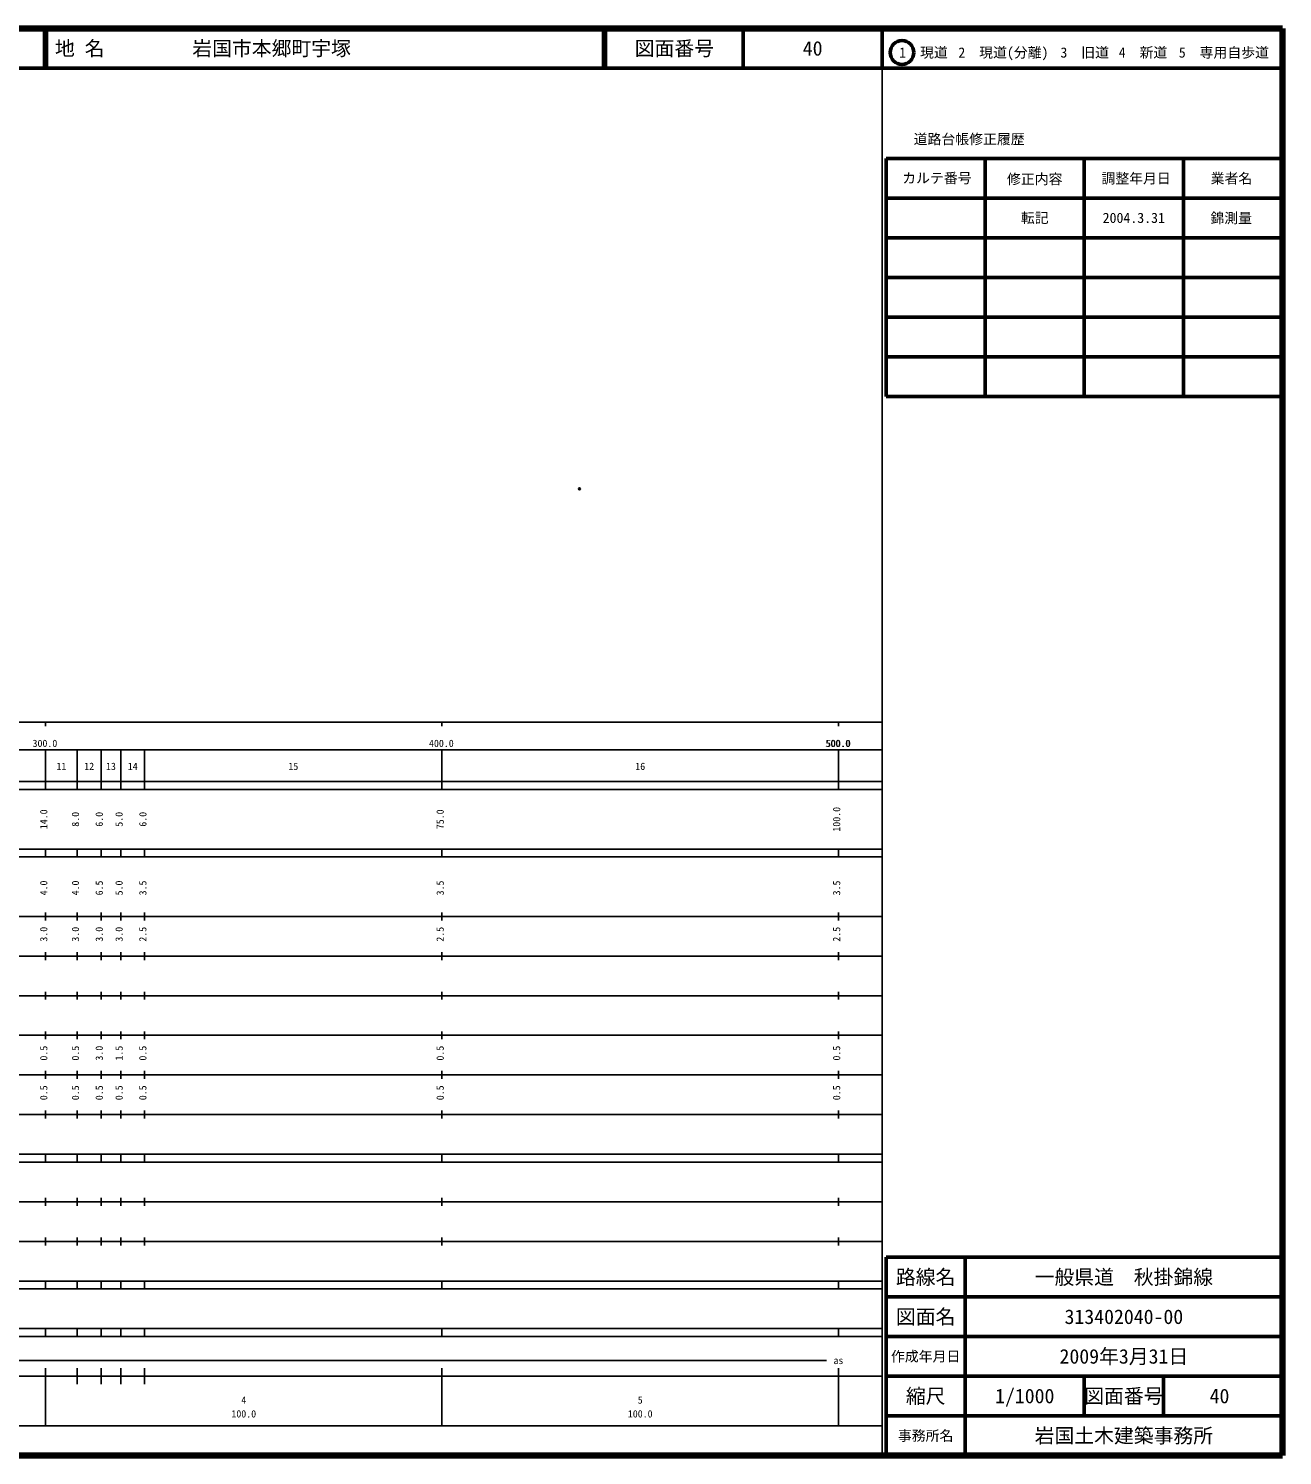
# Model space of a CAD drawing. Units: millimetres on the paper. Extents: x 40 to 680, y 20 to 380.
# Drawn here: x 363.7 to 680, y 20 to 380 of the extents above; entities that cross this region are included whole.
import ezdxf
from ezdxf.enums import TextEntityAlignment as Align

# ---------------------------------------------------------------- set-up
doc = ezdxf.new("R2010")
doc.units = ezdxf.units.MM
doc.header["$PDMODE"] = 32
doc.header["$PDSIZE"] = 0.5
doc.layers.add('M-OTRS', color=6, linetype='Continuous')
doc.layers.add('M-TTL-TXT', color=7, linetype='Continuous')
for name, color, linetype, lineweight in [('M-TTL', 2, 'Continuous', 140), ('M-TTL-BAND', 7, 'Continuous', 25), ('M-TTL-FRAM', 2, 'Continuous', 50), ('M-TTL-LINE', 7, 'Continuous', 50)]:
    doc.layers.add(name, color=color, linetype=linetype, lineweight=lineweight)
doc.styles.add('ＭＳ ゴシック', font='')
doc.styles.get('ＭＳ ゴシック').set_extended_font_data('MS Gothic')

msp = doc.modelspace()

# ---------------------------------------------------------------- linework, layer by layer
at = {"layer": 'M-OTRS'}
msp.add_point((502.66, 263.874), dxfattribs=at)
at = {"layer": 'M-TTL'}
for p, q in [((680, 380), (40, 380)), ((680, 20), (680, 380)), ((40, 20), (680, 20))]:
    msp.add_line(p, q, dxfattribs=at)
at = {"layer": 'M-TTL-BAND'}
for p, q in [((579, 20), (579, 370)), ((40, 205), (579, 205)), ((368, 205), (368, 204)), ((468, 205), (468, 204)), ((568, 205), (568, 204)), ((68, 198), (579, 198)), ((368, 188), (368, 198)), ((376, 188), (376, 198)), ((382, 188), (382, 198)), ((387, 188), (387, 198)), ((393, 188), (393, 198)), ((468, 188), (468, 198)), ((568, 188), (568, 198)), ((40, 190), (579, 190)), ((40, 188), (579, 188)), ((40, 173), (579, 173)), ((368, 171), (368, 173)), ((376, 171), (376, 173)), ((382, 171), (382, 173)), ((387, 171), (387, 173)), ((393, 171), (393, 173)), ((468, 171), (468, 173)), ((568, 171), (568, 173)), ((40, 171), (579, 171)), ((40, 156), (579, 156)), ((368, 155), (368, 157)), ((376, 155), (376, 157)), ((382, 155), (382, 157)), ((387, 155), (387, 157)), ((393, 155), (393, 157)), ((468, 155), (468, 157)), ((568, 155), (568, 157)), ((46, 146), (579, 146)), ((368, 145), (368, 147)), ((376, 145), (376, 147)), ((382, 145), (382, 147)), ((387, 145), (387, 147)), ((393, 145), (393, 147)), ((468, 145), (468, 147)), ((568, 145), (568, 147)), ((368, 135), (368, 137)), ((376, 135), (376, 137)), ((382, 135), (382, 137)), ((387, 135), (387, 137)), ((393, 135), (393, 137)), ((468, 135), (468, 137)), ((568, 135), (568, 137)), ((52, 136), (579, 136)), ((46, 126), (579, 126)), ((368, 125), (368, 127)), ((376, 125), (376, 127)), ((382, 125), (382, 127)), ((387, 125), (387, 127)), ((393, 125), (393, 127)), ((468, 125), (468, 127)), ((568, 125), (568, 127)), ((52, 116), (579, 116)), ((368, 115), (368, 117)), ((376, 115), (376, 117)), ((382, 115), (382, 117)), ((387, 115), (387, 117)), ((393, 115), (393, 117)), ((468, 115), (468, 117)), ((568, 115), (568, 117)), ((46, 106), (579, 106)), ((368, 105), (368, 107)), ((376, 105), (376, 107)), ((382, 105), (382, 107)), ((387, 105), (387, 107)), ((393, 105), (393, 107)), ((468, 105), (468, 107)), ((568, 105), (568, 107)), ((40, 96), (579, 96)), ((40, 94), (579, 94)), ((368, 94), (368, 96)), ((376, 94), (376, 96)), ((382, 94), (382, 96)), ((387, 94), (387, 96)), ((393, 94), (393, 96)), ((468, 94), (468, 96)), ((568, 94), (568, 96)), ((49, 84), (579, 84)), ((368, 83), (368, 85)), ((376, 83), (376, 85)), ((382, 83), (382, 85)), ((387, 83), (387, 85)), ((393, 83), (393, 85)), ((468, 83), (468, 85)), ((568, 83), (568, 85)), ((40, 74), (579, 74)), ((368, 73), (368, 75)), ((376, 73), (376, 75)), ((382, 73), (382, 75)), ((387, 73), (387, 75)), ((393, 73), (393, 75)), ((468, 73), (468, 75)), ((568, 73), (568, 75)), ((40, 64), (579, 64)), ((40, 62), (579, 62)), ((368, 62), (368, 64)), ((376, 62), (376, 64)), ((382, 62), (382, 64)), ((387, 62), (387, 64)), ((393, 62), (393, 64)), ((468, 62), (468, 64)), ((568, 62), (568, 64)), ((40, 52), (579, 52)), ((368, 50), (368, 52)), ((376, 50), (376, 52)), ((382, 50), (382, 52)), ((387, 50), (387, 52)), ((393, 50), (393, 52)), ((468, 50), (468, 52)), ((568, 50), (568, 52)), ((40, 50), (579, 50)), ((71, 44), (565, 44)), ((40, 40), (579, 40)), ((368, 27.5), (368, 42)), ((376, 38), (376, 42)), ((382, 38), (382, 42)), ((387, 38), (387, 42)), ((393, 38), (393, 42)), ((468, 27.5), (468, 42)), ((568, 27.5), (568, 42)), ((68, 27.5), (579, 27.5))]:
    msp.add_line(p, q, dxfattribs=at)
at = {"layer": 'M-TTL-FRAM'}
for p, q in [((580, 347.197), (580, 287.197)), ((580, 347.197), (680, 347.197)), ((580, 287.197), (680, 287.197)), ((680, 70), (580, 70)), ((580, 70), (580, 20))]:
    msp.add_line(p, q, dxfattribs=at)
at = {"layer": 'M-TTL-LINE'}
for p, q in [((367.75, 380), (367.75, 370)), ((368.25, 380), (368.25, 370)), ((508.747, 380), (508.747, 370)), ((509.247, 380), (509.247, 370)), ((543.997, 380), (543.997, 370)), ((579, 380), (579, 370)), ((40, 370), (680, 370)), ((605, 347.197), (605, 287.197)), ((630, 347.197), (630, 287.197)), ((655, 347.197), (655, 287.197)), ((580, 337.197), (680, 337.197)), ((580, 327.197), (680, 327.197)), ((580, 317.197), (680, 317.197)), ((580, 307.197), (680, 307.197)), ((580, 297.197), (680, 297.197)), ((600, 70), (600, 20)), ((680, 60), (580, 60)), ((680, 50), (580, 50)), ((680, 40), (580, 40)), ((630, 40), (630, 30)), ((650, 40), (650, 30)), ((680, 30), (580, 30))]:
    msp.add_line(p, q, dxfattribs=at)
msp.add_circle((584.031, 373.958), 3, dxfattribs=at)

# ---------------------------------------------------------------- texts
at = {"layer": 'M-TTL-BAND', "style": 'ＭＳ ゴシック'}
for s, p in [('300.0', (367.844, 198.195)), ('400.0', (467.844, 198.195)), ('500.0', (567.844, 198.195)), ('500.0', (568, 198.195)), ('11', (372, 192.405)), ('12', (379, 192.405)), ('13', (384.5, 192.405)), ('14', (390, 192.405)), ('15', (430.5, 192.405)), ('16', (518, 192.405)), ('as', (568, 42.5)), ('4', (418, 32.523)), ('5', (518, 32.523)), ('100.0', (418, 29.033)), ('100.0', (518, 29.033))]:
    msp.add_text(s, height=1.833, dxfattribs=at).set_placement(p, align=Align.BOTTOM_CENTER)
for s, p in [('14.0', (369, 180.5)), ('8.0', (377, 180.5)), ('6.0', (383, 180.5)), ('5.0', (388, 180.5)), ('6.0', (394, 180.5)), ('75.0', (469, 180.5)), ('100.0', (569, 180.5)), ('4.0', (369, 163.174)), ('4.0', (377, 163.174)), ('6.5', (383, 163.174)), ('5.0', (388, 163.174)), ('3.5', (394, 163.174)), ('3.5', (469, 163.174)), ('3.5', (569, 163.174)), ('3.0', (369, 151.5)), ('3.0', (377, 151.5)), ('3.0', (383, 151.5)), ('3.0', (388, 151.5)), ('2.5', (394, 151.5)), ('2.5', (469, 151.5)), ('2.5', (569, 151.5)), ('0.5', (369, 121.5)), ('0.5', (377, 121.5)), ('3.0', (383, 121.5)), ('1.5', (388, 121.5)), ('0.5', (394, 121.5)), ('0.5', (469, 121.5)), ('0.5', (569, 121.5)), ('0.5', (369, 111.5)), ('0.5', (377, 111.5)), ('0.5', (383, 111.5)), ('0.5', (388, 111.5)), ('0.5', (394, 111.5)), ('0.5', (469, 111.5)), ('0.5', (569, 111.5))]:
    msp.add_text(s, height=1.833, rotation=90, dxfattribs=at).set_placement(p, align=Align.BOTTOM_CENTER)
at = {"layer": 'M-TTL-TXT', "style": 'ＭＳ ゴシック'}
for s, p in [('地 名', (370.38, 375)), ('岩国市本郷町宇塚', (405.024, 375))]:
    msp.add_text(s, height=3.666, dxfattribs=at).set_placement(p, align=Align.MIDDLE_LEFT)
for s, height, p in [('図面番号', 3.666, (526.622, 375)), ('40', 3.666, (561.497, 375)), ('1\u3000現道', 2.566, (589.448, 373.958)), ('2\u3000現道(分離)', 2.566, (609.619, 373.958)), ('3\u3000旧道', 2.566, (630.121, 373.958)), ('4\u3000新道', 2.566, (644.824, 373.958)), ('5\u3000専用自歩道', 2.566, (665.228, 373.958)), ('道路台帳修正履歴', 2.566, (600.968, 352.113)), ('カルテ番号', 2.566, (592.839, 342.277)), ('修正内容', 2.566, (617.509, 342.023)), ('調整年月日', 2.566, (643.089, 342.197)), ('業者名', 2.566, (667.134, 342.197)), ('転記', 2.566, (617.5, 332.245)), ('2004.3.31', 2.566, (642.5, 332.245)), ('錦測量', 2.566, (667.077, 332.189)), ('路線名', 3.666, (590, 65)), ('路線名', 3.666, (590, 65)), ('一般県道\u3000秋掛錦線', 3.666, (640, 65)), ('図面名', 3.666, (590, 55)), ('図面名', 3.666, (590, 55)), ('313402040-00', 3.666, (640, 55)), ('2009年3月31日', 3.666, (640, 45)), ('作成年月日', 2.566, (590, 45)), ('作成年月日', 2.566, (590, 45)), ('縮尺', 3.666, (590, 35)), ('縮尺', 3.666, (590, 35)), ('1/1000', 3.666, (615, 35)), ('図面番号', 3.666, (640, 35)), ('図面番号', 3.666, (640, 35)), ('40', 3.666, (664.125, 35)), ('事務所名', 2.566, (590, 25)), ('事務所名', 2.566, (590, 25)), ('岩国土木建築事務所', 3.666, (640, 25))]:
    msp.add_text(s, height=height, dxfattribs=at).set_placement(p, align=Align.MIDDLE_CENTER)

doc.saveas('drawing.dxf')
